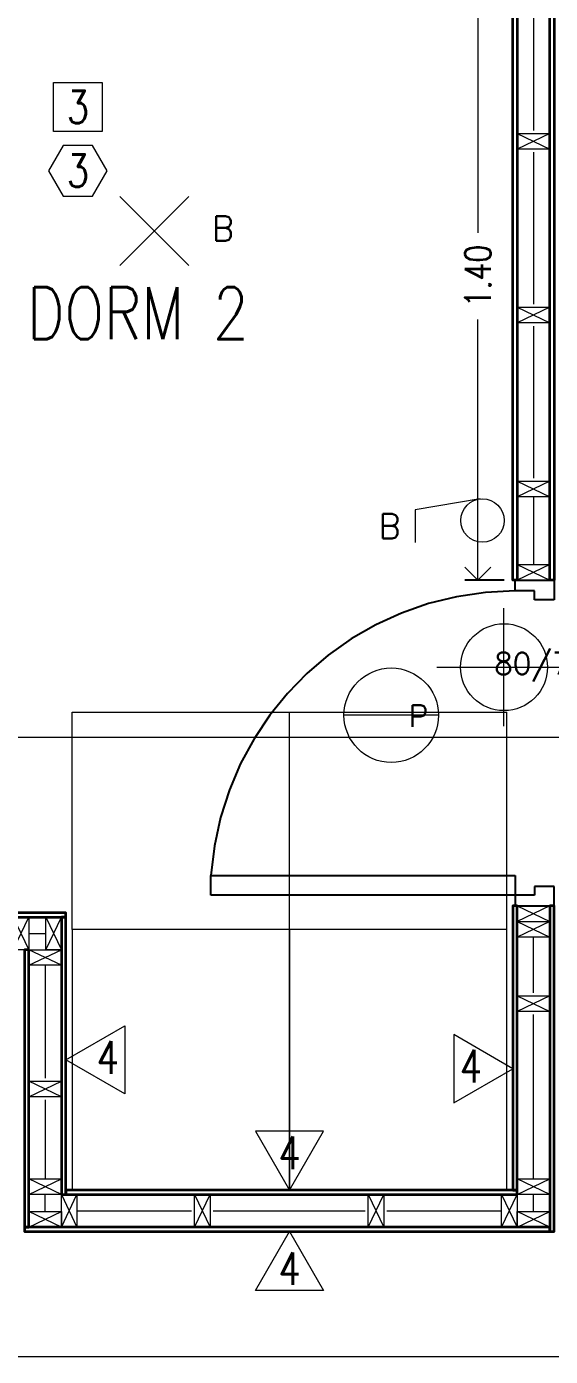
# Model space of a CAD drawing. Header units: inches. Extents: x 10.8 to 60.4, y 12.2 to 79.7.
# Drawn here: x 20.844 to 22.049, y 37.708 to 40.77 of the extents above; entities that cross this region are included whole.
import ezdxf
from ezdxf.enums import TextEntityAlignment as Align

# ---------------------------------------------------------------- set-up
doc = ezdxf.new("R2010")
doc.units = ezdxf.units.IN
doc.header["$MEASUREMENT"] = 0
doc.linetypes.add('CENTER', pattern=[2, 1.25, -0.25, 0.25, -0.25])
doc.layers.get('DEFPOINTS').update_dxf_attribs({"color": 210})
for name, color, linetype, lineweight in [('A-ANNO-DIMS', 3, 'Continuous', 18), ('A-ANNO-SYMB', 3, 'Continuous', 18), ('A-ANNO-TEXT', 3, 'Continuous', 18), ('A-DOOR-FULL', 4, 'Continuous', 25), ('A-DOOR-SYMB', 3, 'Continuous', 18), ('A-FURN', 8, 'Continuous', 18), ('A-SECT-MCUT', 7, 'Continuous', 35), ('A-WALL-PATT', 8, 'Continuous', 18), ('A-WALL-STUD', 3, 'Continuous', 18)]:
    doc.layers.add(name, color=color, linetype=linetype, lineweight=lineweight)
doc.styles.add('E-ROMANS', font='romans.shx', dxfattribs={"width": 0.8})
doc.dimstyles.new('E-0050_ARW_12', dxfattribs={"dimscale": 0.001, "dimtxt": 60, "dimasz": 60, "dimexe": 30, "dimexo": 20, "dimgap": 30, "dimtad": 0, "dimzin": 0, "dimdsep": 46, "dimtxsty": 'E-ROMANS', "dimblk": 'OPEN90', "dimcen": 30, "dimclrd": 256, "dimclre": 256, "dimclrt": 256, "dimadec": 0, "dimazin": 0, "dimtfac": 1, "dimtmove": 1, "dimatfit": 3, "dimldrblk": 'OPEN90', "dimfxl": 1, "dimtfill": 1, "dimtolj": 1, "dimtzin": 0, "dimlwd": -1, "dimarcsym": 0})

# ---------------------------------------------------------------- blocks, each defined once
blk = doc.blocks.new('centro')
for points in [[(-0.1061, 0.1061), (0.1061, -0.1061)], [(0.1061, 0.1061), (-0.1061, -0.1061)]]:
    blk.add_lwpolyline(points)
blk = doc.blocks.new('_Open90')
at = {"color": 0, "linetype": 'ByBlock', "lineweight": -2}
for p, q in [((0, 0), (-1, 0)), ((-0.5, 0.5), (0, 0)), ((0, 0), (-0.5, -0.5))]:
    blk.add_line(p, q, dxfattribs=at)
blk = doc.blocks.new('*D987')
at = {"layer": 'A-ANNO-DIMS', "lineweight": -2, "transparency": 16777216}
for p, q in [((21.9429, 40.8954), (21.8524, 40.8954)), ((21.9429, 39.4954), (21.8524, 39.4954))]:
    blk.add_line(p, q, dxfattribs=at)
at = {"layer": 'A-ANNO-DIMS', "transparency": 16777216}
for p, q in [((21.8824, 40.8354), (21.8824, 40.2951)), ((21.8824, 39.5554), (21.8824, 40.0957))]:
    blk.add_line(p, q, dxfattribs=at)
at = {"layer": 'DEFPOINTS', "color": 0, "transparency": 16777216}
for p in [(21.9629, 40.8954), (21.8824, 39.4954), (21.9629, 39.4954)]:
    blk.add_point(p, dxfattribs=at)
at = {"layer": 'A-ANNO-DIMS', "transparency": 16777216, "xscale": 0.06, "yscale": 0.06, "zscale": 0.06}
for p, rotation in [((21.8824, 40.8954), 90), ((21.8824, 39.4954), 270)]:
    blk.add_blockref('_Open90', p, dxfattribs=dict(at, rotation=rotation))
at = {"layer": 'A-ANNO-DIMS', "transparency": 16777216, "insert": (21.8824, 40.1954), "char_height": 0.06, "attachment_point": 5, "rotation": 90, "style": 'E-ROMANS', "bg_fill": 3, "box_fill_scale": 1.25, "bg_fill_color": 256, "bg_fill_true_color": 13158600, "bg_fill_transparency": 0}
blk.add_mtext('\\A1;1.40', dxfattribs=at)
blk = doc.blocks.new('*D994')
at = {"layer": 'A-ANNO-DIMS', "transparency": 16777216}
for p, q in [((19.1413, 38.7897), (19.1413, 38.8497)), ((19.1413, 38.5747), (19.1413, 38.5147))]:
    blk.add_line(p, q, dxfattribs=at)
at = {"layer": 'A-ANNO-DIMS', "lineweight": -2, "transparency": 16777216}
for p, q in [((20.9135, 38.7297), (19.1113, 38.7297)), ((20.8185, 38.6347), (19.1113, 38.6347))]:
    blk.add_line(p, q, dxfattribs=at)
at = {"layer": 'DEFPOINTS', "color": 0, "transparency": 16777216}
for p in [(20.9335, 38.7297), (20.8385, 38.6347)]:
    blk.add_point(p, dxfattribs=at)
at = {"layer": 'A-ANNO-DIMS', "transparency": 16777216, "insert": (19.0884, 38.6822), "char_height": 0.06, "attachment_point": 5, "rotation": 90, "style": 'E-ROMANS', "bg_fill": 3, "box_fill_scale": 1.25, "bg_fill_color": 256, "bg_fill_true_color": 13158600, "bg_fill_transparency": 0}
blk.add_mtext('\\A1;0.09', dxfattribs=at)
at = {"layer": 'A-ANNO-DIMS', "transparency": 16777216}
blk.add_line((19.1413, 38.6347), (19.1413, 38.7297), dxfattribs=at)
at = {"layer": 'DEFPOINTS', "color": 0, "transparency": 16777216}
blk.add_point((19.1413, 38.7297), dxfattribs=at)
at = {"layer": 'A-ANNO-DIMS', "transparency": 16777216, "xscale": 0.06, "yscale": 0.06, "zscale": 0.06}
for p, rotation in [((19.1413, 38.7297), 270), ((19.1413, 38.6347), 90)]:
    blk.add_blockref('_Open90', p, dxfattribs=dict(at, rotation=rotation))
blk = doc.blocks.new('*D995')
at = {"layer": 'A-ANNO-DIMS', "lineweight": -2, "transparency": 16777216}
for p, q in [((20.6929, 40.7354), (19.2063, 40.7354)), ((20.9135, 38.7297), (19.2063, 38.7297))]:
    blk.add_line(p, q, dxfattribs=at)
at = {"layer": 'A-ANNO-DIMS', "transparency": 16777216}
for p, q in [((19.2363, 40.6754), (19.2363, 39.8289)), ((19.2363, 38.7897), (19.2363, 39.6363))]:
    blk.add_line(p, q, dxfattribs=at)
at = {"layer": 'DEFPOINTS', "color": 0, "transparency": 16777216}
for p in [(19.2363, 40.7354), (20.7129, 40.7354), (20.9335, 38.7297)]:
    blk.add_point(p, dxfattribs=at)
at = {"layer": 'A-ANNO-DIMS', "transparency": 16777216, "xscale": 0.06, "yscale": 0.06, "zscale": 0.06}
for p, rotation in [((19.2363, 40.7354), 90), ((19.2363, 38.7297), 270)]:
    blk.add_blockref('_Open90', p, dxfattribs=dict(at, rotation=rotation))
at = {"layer": 'A-ANNO-DIMS', "transparency": 16777216, "insert": (19.2363, 39.7326), "char_height": 0.06, "attachment_point": 5, "rotation": 90, "style": 'E-ROMANS', "bg_fill": 3, "box_fill_scale": 1.25, "bg_fill_color": 256, "bg_fill_true_color": 13158600, "bg_fill_transparency": 0}
blk.add_mtext('\\A1;2.01', dxfattribs=at)

msp = doc.modelspace()

# ---------------------------------------------------------------- linework, layer by layer
at = {"layer": 'A-ANNO-SYMB'}
for p, q in [((21.8878, 39.6823), (21.7378, 39.6573)), ((21.7378, 39.6573), (21.7378, 39.5823)), ((21.9423, 39.1591), (21.9423, 39.4308)), ((21.7878, 39.295), (22.569, 39.295)), ((21.4487, 38.6912), (21.4487, 39.1912)), ((21.4487, 39.1912), (21.9487, 39.1912)), ((21.4487, 38.6912), (21.4487, 39.1912)), ((21.9487, 38.6912), (21.9487, 39.1912))]:
    msp.add_line(p, q, dxfattribs=at)
msp.add_lwpolyline([(19.4967, 37.7084), (24.1991, 37.7084)], dxfattribs=at)
for centre, radius in [((21.8927, 39.6325), 0.05), ((21.9423, 39.295), 0.1)]:
    msp.add_circle(centre, radius, dxfattribs=at)
at = {"layer": 'A-ANNO-TEXT'}
for points in [[(20.9335, 38.3912), (21.0694, 38.4696), (21.0694, 38.3127)], [(21.9629, 38.3708), (21.827, 38.4492), (21.827, 38.2923)], [(21.4487, 38.0912), (21.5271, 38.227), (21.3702, 38.227)], [(21.4487, 37.9962), (21.5271, 37.8603), (21.3702, 37.8603)]]:
    msp.add_lwpolyline(points, close=True, dxfattribs=at)
at = {"layer": 'A-DOOR-FULL', "linetype": 'CENTER'}
for points in [[(21.2679, 38.8154), (21.9679, 38.8154), (21.9679, 38.7704), (21.2679, 38.7704), (21.2679, 38.8154)], [(21.9679, 38.7704), (21.9679, 38.7454), (22.0579, 38.7454), (22.0579, 38.7904), (22.0129, 38.7904), (22.0129, 38.7704), (21.9679, 38.7704)]]:
    msp.add_lwpolyline(points, dxfattribs=at)
msp.add_arc((21.969, 38.7677), 0.7027, 90.0864, 176.1093, dxfattribs=at)
at = {"layer": 'A-DOOR-SYMB'}
msp.add_lwpolyline([(21.7915, 39.1844), (21.574, 39.1844)], dxfattribs=at)
msp.add_circle((21.6828, 39.1844), 0.1088, dxfattribs=at)
at = {"layer": 'A-FURN'}
msp.add_line((20.9236, 38.0062), (20.9236, 38.0062), dxfattribs=at)
msp.add_lwpolyline([(21.9487, 38.0912), (21.9487, 38.6912), (21.4487, 38.6912), (21.4487, 38.0912)], close=True, dxfattribs=at)
at = {"layer": 'A-SECT-MCUT'}
for points in [[(21.9629, 40.8954), (21.9729, 40.8954), (21.9729, 39.4954), (21.9629, 39.4954)], [(22.0479, 40.8954), (22.0579, 40.8954), (22.0579, 39.4954), (22.0479, 39.4954)], [(19.8129, 38.7297), (19.8129, 38.7197), (20.9335, 38.7197), (20.9335, 38.7297)], [(21.9629, 38.0912), (21.9729, 38.0912), (21.9729, 38.7454), (21.9629, 38.7454)], [(22.0479, 37.9962), (22.0579, 37.9962), (22.0579, 38.7454), (22.0479, 38.7454)], [(20.9235, 38.0812), (20.9335, 38.0812), (20.9336, 38.7197), (20.9236, 38.7197)], [(20.8385, 38.0062), (20.8485, 38.0062), (20.8485, 38.6447), (20.8385, 38.6447)], [(20.9335, 38.0912), (20.9335, 38.0812), (21.9729, 38.0812), (21.9729, 38.0912)], [(20.8385, 38.0062), (20.8385, 37.9962), (22.0479, 37.9962), (22.0479, 38.0062)]]:
    msp.add_lwpolyline(points, close=True, dxfattribs=at)
at = {"layer": 'A-WALL-PATT', "ltscale": 0.1}
for p, q in [((22.0104, 40.8704), (22.0104, 40.5304)), ((22.0104, 40.4804), (22.0104, 40.1304)), ((22.0104, 40.0804), (22.0104, 39.7304)), ((22.0104, 39.6874), (22.0104, 39.5314)), ((22.0104, 38.5454), (22.0104, 38.6734)), ((22.0104, 38.1172), (22.0104, 38.4954)), ((20.886, 38.0422), (20.886, 38.0812)), ((22.0104, 38.0422), (22.0104, 38.0812)), ((20.9595, 38.0437), (21.2229, 38.0437)), ((21.2729, 38.0437), (21.6229, 38.0437)), ((21.6729, 38.0437), (21.9369, 38.0437))]:
    msp.add_line(p, q, dxfattribs=at)
msp.add_lwpolyline([(20.886, 38.2987), (20.886, 38.1172)], dxfattribs=at)
at = {"layer": 'A-WALL-STUD'}
for p, q in [((22.0479, 38.7454), (21.9729, 38.7094)), ((21.9729, 38.7454), (22.0479, 38.7094)), ((21.9729, 38.7094), (22.0479, 38.6734)), ((22.0479, 38.7094), (21.9729, 38.6734)), ((21.9729, 38.5384), (22.0479, 38.5024)), ((22.0479, 38.5384), (21.9729, 38.5024)), ((20.9235, 38.3057), (20.8485, 38.3417)), ((20.8485, 38.3057), (20.9235, 38.3417)), ((20.9235, 38.0812), (20.8485, 38.1172)), ((20.8485, 38.0812), (20.9235, 38.1172)), ((22.0479, 38.0812), (21.9729, 38.1172)), ((21.9729, 38.0812), (22.0479, 38.1172)), ((20.9235, 38.0062), (20.9595, 38.0812)), ((20.9235, 38.0812), (20.9595, 38.0062)), ((21.2299, 38.0062), (21.2659, 38.0812)), ((21.2299, 38.0812), (21.2659, 38.0062)), ((21.6299, 38.0062), (21.6659, 38.0812)), ((21.6299, 38.0812), (21.6659, 38.0062)), ((21.9369, 38.0062), (21.9729, 38.0812)), ((21.9369, 38.0812), (21.9729, 38.0062)), ((20.9235, 38.0062), (20.8485, 38.0422)), ((20.8485, 38.0062), (20.9235, 38.0422)), ((22.0479, 38.0062), (21.9729, 38.0422)), ((21.9729, 38.0062), (22.0479, 38.0422))]:
    msp.add_line(p, q, dxfattribs=at)
for points in [[(22.0479, 38.7454), (21.9729, 38.7454), (21.9729, 38.7094), (22.0479, 38.7094)], [(21.9729, 38.7094), (22.0479, 38.7094), (22.0479, 38.6734), (21.9729, 38.6734)], [(21.9729, 38.5384), (22.0479, 38.5384), (22.0479, 38.5024), (21.9729, 38.5024)], [(20.9235, 38.3057), (20.8485, 38.3057), (20.8485, 38.3417), (20.9235, 38.3417)], [(20.9235, 38.0812), (20.8485, 38.0812), (20.8485, 38.1172), (20.9235, 38.1172)], [(22.0479, 38.0812), (21.9729, 38.0812), (21.9729, 38.1172), (22.0479, 38.1172)], [(20.9235, 38.0062), (20.9235, 38.0812), (20.9595, 38.0812), (20.9595, 38.0062)], [(21.2299, 38.0062), (21.2299, 38.0812), (21.2659, 38.0812), (21.2659, 38.0062)], [(21.6299, 38.0062), (21.6299, 38.0812), (21.6659, 38.0812), (21.6659, 38.0062)], [(21.9369, 38.0062), (21.9369, 38.0812), (21.9729, 38.0812), (21.9729, 38.0062)], [(20.9235, 38.0062), (20.8485, 38.0062), (20.8485, 38.0422), (20.9235, 38.0422)], [(22.0479, 38.0062), (21.9729, 38.0062), (21.9729, 38.0422), (22.0479, 38.0422)]]:
    msp.add_lwpolyline(points, close=True, dxfattribs=at)

# ---------------------------------------------------------------- block references
at = {"layer": 'A-ANNO-SYMB', "xscale": 0.75, "yscale": 0.75, "zscale": 0.75}
msp.add_blockref('centro', (21.1375, 40.2989), dxfattribs=at)

# ---------------------------------------------------------------- texts
at = {"layer": 'A-ANNO-SYMB', "style": 'E-ROMANS'}
for p in [(21.2698, 40.2764), (21.6534, 39.5909)]:
    msp.add_text('B', height=0.0569, dxfattribs=at).set_placement(p)
at = {"layer": 'A-ANNO-TEXT', "char_height": 0.075, "attachment_point": 5, "style": 'E-ROMANS'}
for insert, rotation in [((21.0304, 38.3968), 359.9995), ((21.866, 38.3764), 0.0005), ((21.4487, 38.1769), 0.0005), ((21.4487, 37.9104), 359.9995)]:
    msp.add_mtext('\\pi-0.45,l0.45,t0.45;4', dxfattribs=dict(at, insert=insert, rotation=rotation))
at = {"layer": 'A-ANNO-TEXT', "style": 'E-ROMANS'}
msp.add_attdef('80/75', text='x/x', height=0.05, dxfattribs=at).set_placement((22.0291, 39.3285), align=Align.TOP_CENTER)
msp.add_attdef('P', text='P', height=0.05, dxfattribs=at).set_placement((21.7458, 39.1427), align=Align.BOTTOM_CENTER)

# ---------------------------------------------------------------- next in the draw order: dimensions: what is measured, and where the dimension line sits
at = {"layer": 'A-ANNO-DIMS'}
dim = msp.add_linear_dim(base=(21.8824, 39.4954), p1=(21.9629, 40.8954), p2=(21.9629, 39.4954), angle=90, dimstyle='E-0050_ARW_12', dxfattribs=at)
dim.commit()
dim.dimension.update_dxf_attribs({"geometry": '*D987', "text_midpoint": (21.8824, 40.1954)})
dim = msp.add_linear_dim(base=(19.1413485185, 38.7297303289), p1=(20.8385424317, 38.6347303293), p2=(20.9335426137, 38.7297303289), angle=90, dimstyle='E-0050_ARW_12', dxfattribs=at)
dim.commit()
dim.dimension.update_dxf_attribs({"geometry": '*D994', "text_midpoint": (19.0883718693, 38.6822303291), "dimtype": 160})

# ---------------------------------------------------------------- next in the draw order: linework, layer by layer
at = {"layer": 'A-DOOR-FULL', "linetype": 'CENTER'}
msp.add_lwpolyline([(21.9679, 39.4704), (21.9679, 39.4954), (22.0579, 39.4954), (22.0579, 39.4504), (22.0129, 39.4504), (22.0129, 39.4704), (21.9679, 39.4704)], dxfattribs=at)
at = {"layer": 'A-FURN'}
msp.add_lwpolyline([(21.4487, 38.0912), (21.4487, 38.6912), (20.9487, 38.6912), (20.9487, 38.0912)], close=True, dxfattribs=at)
at = {"layer": 'A-WALL-PATT', "ltscale": 0.1}
msp.add_line((20.8486, 38.6822), (20.8876, 38.6822), dxfattribs=at)
msp.add_lwpolyline([(20.886, 38.6087), (20.886, 38.3487)], dxfattribs=at)
at = {"layer": 'A-WALL-STUD'}
for p, q in [((21.9729, 40.5234), (22.0479, 40.4874)), ((22.0479, 40.5234), (21.9729, 40.4874)), ((21.9729, 40.1234), (22.0479, 40.0874)), ((22.0479, 40.1234), (21.9729, 40.0874)), ((21.9729, 39.7234), (22.0479, 39.6874)), ((22.0479, 39.7234), (21.9729, 39.6874)), ((21.9729, 39.5314), (22.0479, 39.4954)), ((22.0479, 39.5314), (21.9729, 39.4954)), ((20.9235, 38.6087), (20.8485, 38.6447)), ((20.8485, 38.6087), (20.9235, 38.6447))]:
    msp.add_line(p, q, dxfattribs=at)
for points in [[(21.9729, 40.5234), (22.0479, 40.5234), (22.0479, 40.4874), (21.9729, 40.4874)], [(21.9729, 40.1234), (22.0479, 40.1234), (22.0479, 40.0874), (21.9729, 40.0874)], [(21.9729, 39.7234), (22.0479, 39.7234), (22.0479, 39.6874), (21.9729, 39.6874)], [(21.9729, 39.5314), (22.0479, 39.5314), (22.0479, 39.4954), (21.9729, 39.4954)], [(20.9235, 38.6087), (20.8485, 38.6087), (20.8485, 38.6447), (20.9235, 38.6447)]]:
    msp.add_lwpolyline(points, close=True, dxfattribs=at)

# ---------------------------------------------------------------- next in the draw order: dimensions: what is measured, and where the dimension line sits
at = {"layer": 'A-ANNO-DIMS'}
dim = msp.add_linear_dim(base=(19.2363, 40.7354), p1=(20.9335, 38.7297), p2=(20.7129, 40.7354), angle=90, dimstyle='E-0050_ARW_12', dxfattribs=at)
dim.commit()
dim.dimension.update_dxf_attribs({"geometry": '*D995', "text_midpoint": (19.2363, 39.7326)})

# ---------------------------------------------------------------- next in the draw order: linework, layer by layer
at = {"layer": 'A-ANNO-SYMB'}
for p, q in [((20.9487, 38.6912), (20.9487, 39.1912)), ((20.9487, 39.1912), (21.4487, 39.1912)), ((34.2889, 39.1329), (11.4546, 39.1329))]:
    msp.add_line(p, q, dxfattribs=at)
at = {"layer": 'A-ANNO-TEXT'}
for points in [[(20.9052, 40.6408), (21.0177, 40.6408), (21.0177, 40.5283), (20.9052, 40.5283)], [(20.9952, 40.3796), (21.0288, 40.4379), (20.9952, 40.4962), (20.9278, 40.4962), (20.8942, 40.4379), (20.9278, 40.3796)]]:
    msp.add_lwpolyline(points, close=True, dxfattribs=at)
at = {"layer": 'A-WALL-STUD'}
for p, q in [((20.8126, 38.6447), (20.8486, 38.7197)), ((20.8126, 38.7197), (20.8486, 38.6447)), ((20.8876, 38.6447), (20.9236, 38.7197)), ((20.8876, 38.7197), (20.9236, 38.6447))]:
    msp.add_line(p, q, dxfattribs=at)
for points in [[(20.8126, 38.6447), (20.8126, 38.7197), (20.8486, 38.7197), (20.8486, 38.6447)], [(20.8876, 38.6447), (20.8876, 38.7197), (20.9236, 38.7197), (20.9236, 38.6447)]]:
    msp.add_lwpolyline(points, close=True, dxfattribs=at)

# ---------------------------------------------------------------- next in the draw order: texts
at = {"layer": 'A-ANNO-TEXT', "char_height": 0.075, "attachment_point": 5, "rotation": 0.0005, "style": 'E-ROMANS'}
for insert in [(20.9615, 40.5845), (20.9615, 40.4379)]:
    msp.add_mtext('\\pi-0.45,l0.45,t0.45;3', dxfattribs=dict(at, insert=insert))
at = {"layer": 'A-ANNO-TEXT', "insert": (21.0997, 40.1101), "char_height": 0.12, "attachment_point": 5, "style": 'E-ROMANS'}
msp.add_mtext('\\pi-0.36,l0.36,t0.36;DORM 2', dxfattribs=at)

doc.saveas('drawing.dxf')
